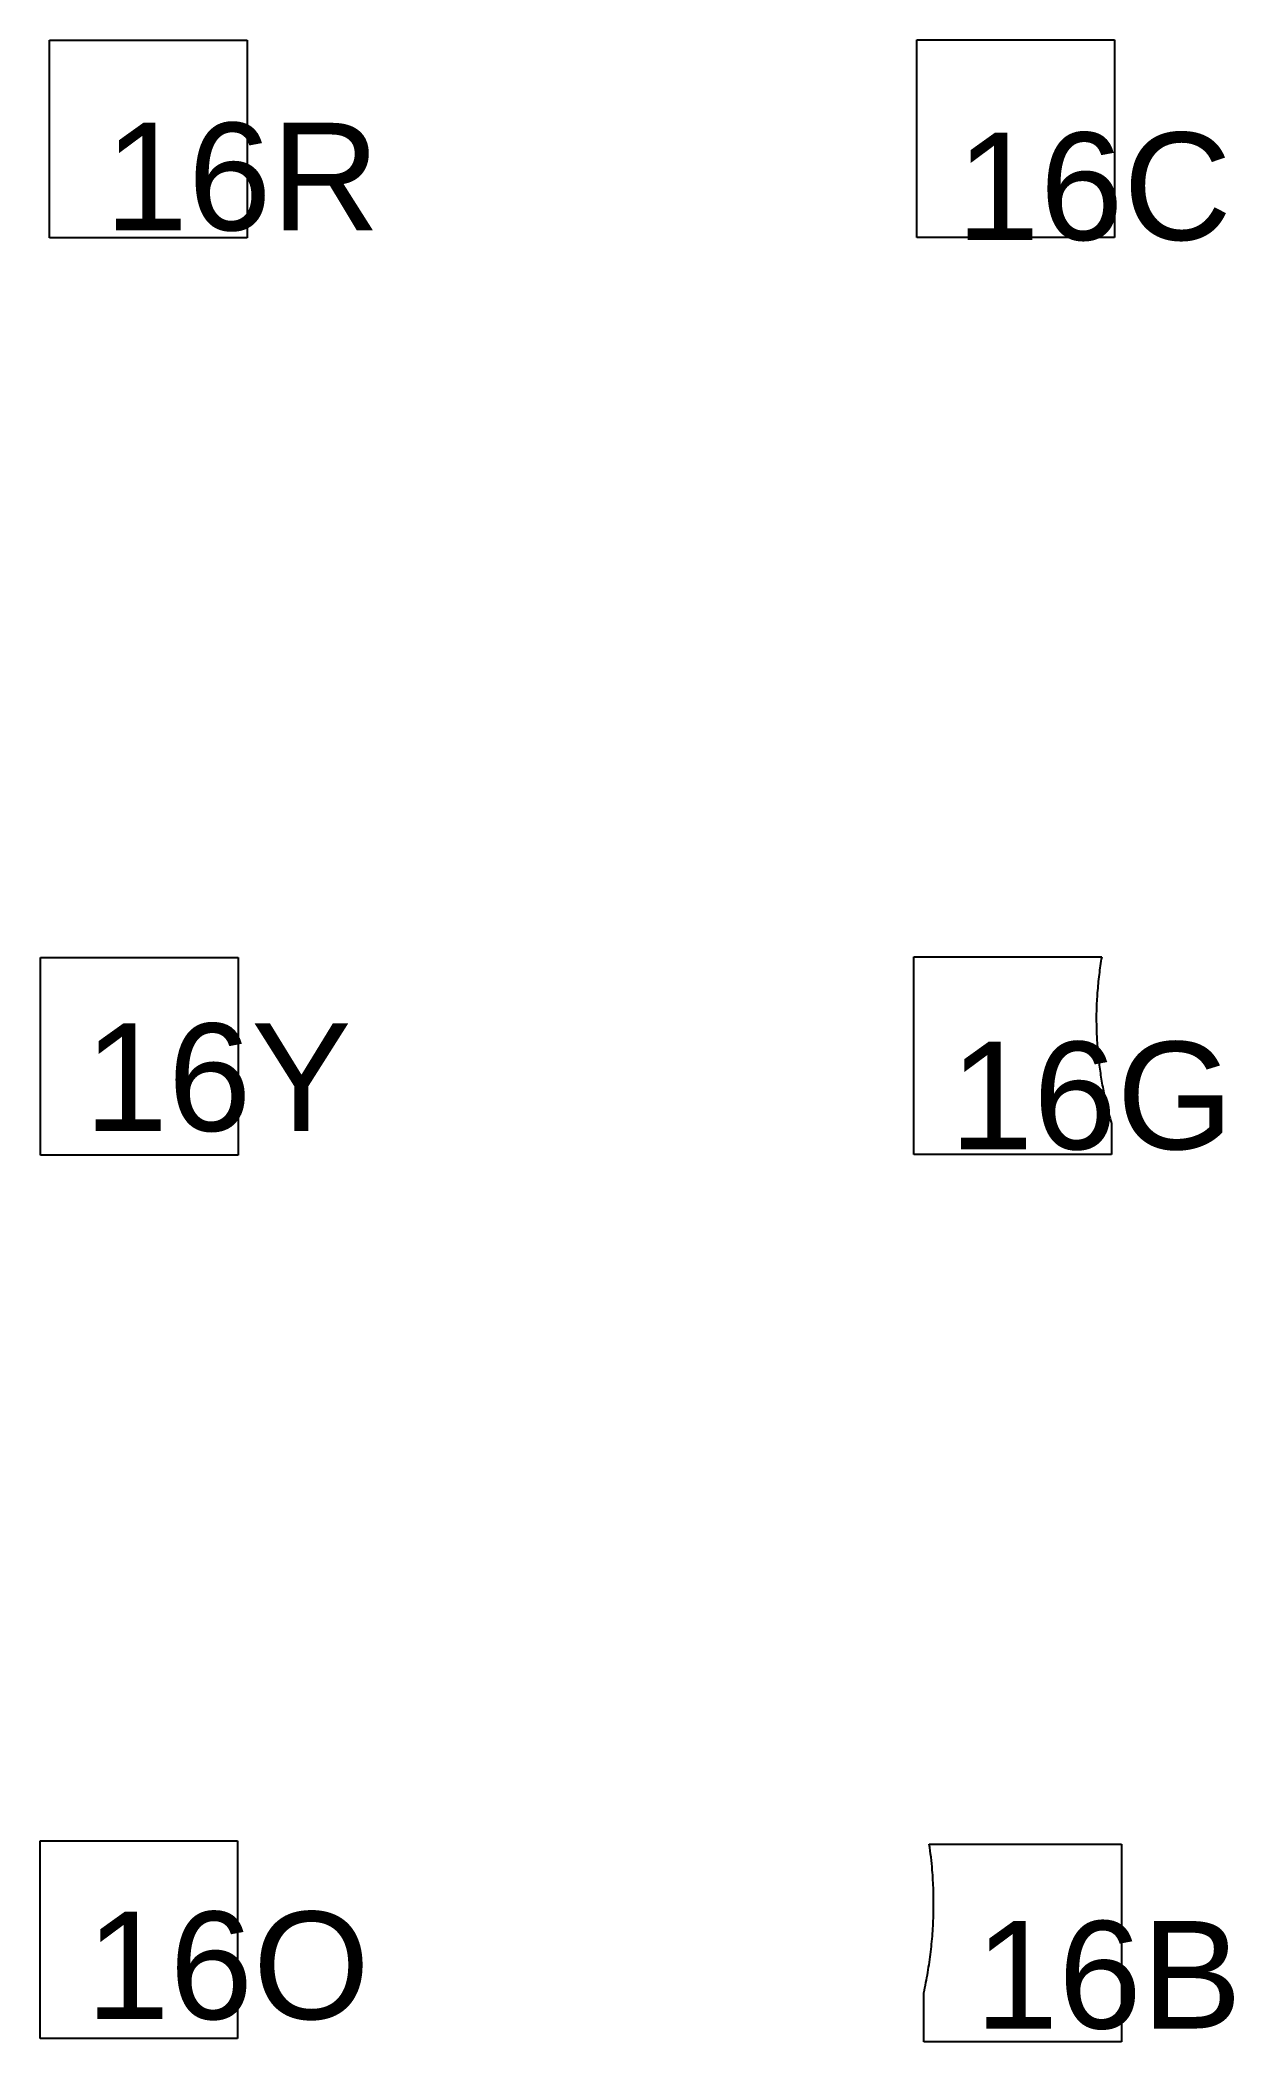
# Model space of a CAD drawing. Header units: millimetres. Extents: x 2.1 to 9.4, y 2.5 to 14.6.
import ezdxf

# ---------------------------------------------------------------- set-up
doc = ezdxf.new("R2010")
doc.units = ezdxf.units.MM
doc.header["$MEASUREMENT"] = 0
doc.layers.add('CUT', color=1, linetype='Continuous')
doc.layers.add('DISPLAY', color=163, linetype='Continuous')

msp = doc.modelspace()

# ---------------------------------------------------------------- linework, layer by layer
at = {"layer": 'CUT'}
for p, q in [((2.204, 14.634), (3.404, 14.634)), ((2.204, 13.434), (2.204, 14.634)), ((3.404, 14.634), (3.404, 13.434)), ((7.472, 14.635), (8.672, 14.635)), ((7.472, 13.435), (7.472, 14.635)), ((8.672, 14.635), (8.672, 13.435)), ((3.404, 13.434), (2.204, 13.434)), ((8.672, 13.435), (7.472, 13.435)), ((2.15, 9.064), (3.35, 9.064)), ((2.15, 7.864), (2.15, 9.064)), ((3.35, 9.064), (3.35, 7.864)), ((7.454, 7.868), (7.454, 9.068)), ((7.454, 9.068), (8.595, 9.068)), ((8.654, 8.06), (8.654, 7.868)), ((3.35, 7.864), (2.15, 7.864)), ((8.654, 7.868), (7.454, 7.868)), ((2.147, 2.5), (2.147, 3.7)), ((2.147, 3.7), (3.347, 3.7)), ((3.347, 3.7), (3.347, 2.5)), ((7.548, 3.679), (8.715, 3.679)), ((8.715, 3.679), (8.715, 2.479)), ((7.515, 2.479), (7.515, 2.777)), ((3.347, 2.5), (2.147, 2.5)), ((8.715, 2.479), (7.515, 2.479))]:
    msp.add_line(p, q, dxfattribs=at)
for points, knots in [([(8.595, 9.068), (8.589, 9.032), (8.578, 8.96), (8.568, 8.853), (8.562, 8.749), (8.562, 8.648), (8.566, 8.547), (8.575, 8.447), (8.588, 8.349), (8.605, 8.253), (8.626, 8.158), (8.644, 8.093), (8.653, 8.061), (8.654, 8.06)], [-1, -1, -1, -1, -0.891875, -0.784003, -0.684968, -0.585829, -0.486693, -0.387659, -0.291757, -0.195763, -0.099766, -0.00386, 0, 0, 0, 0]), ([(7.515, 2.777), (7.523, 2.818), (7.54, 2.901), (7.558, 3.026), (7.57, 3.151), (7.575, 3.276), (7.574, 3.399), (7.568, 3.508), (7.559, 3.601), (7.552, 3.653), (7.548, 3.679)], [-1, -1, -1, -1, -0.8606503, -0.7212176, -0.5818739, -0.4456529, -0.3093475, -0.1731284, -0.0865202, 0, 0, 0, 0])]:
    msp.add_open_spline(points, degree=3, knots=knots, dxfattribs=at)

# ---------------------------------------------------------------- texts
at = {"layer": 'DISPLAY', "char_height": 0.65275, "attachment_point": 7, "line_spacing_factor": 0.963855}
for s, insert, width in [('\\fHelvetica;16R', (2.538, 13.47), 2.20205), ('\\fHelvetica;16C', (7.712, 13.411), 2.18238), ('\\fHelvetica;16Y', (2.416, 8.001), 2.16272), ('\\fHelvetica;16G', (7.672, 7.89), 2.21384), ('\\fHelvetica;16O', (2.426, 2.608), 2.22564), ('\\fHelvetica;16B', (7.824, 2.551), 2.1234)]:
    msp.add_mtext(s, dxfattribs=dict(at, insert=insert, width=width))

doc.saveas('drawing.dxf')
